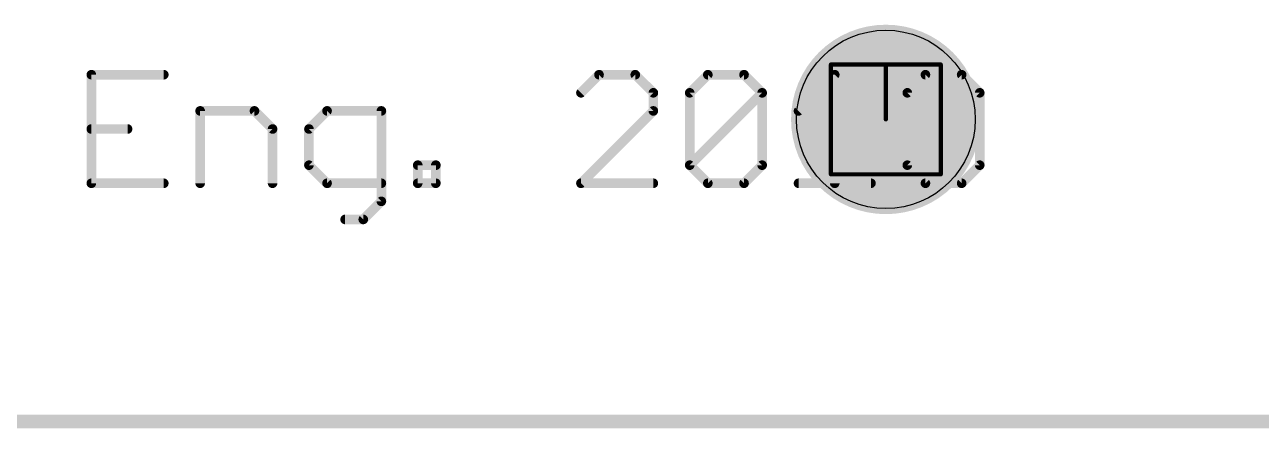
# Model space of a CAD drawing. Extents: x -84 to 54, y -45 to 6.
# Drawn here: x -57.83 to -34.97, y -43.82 to -36.35 of the extents above; entities that cross this region are included whole.
import ezdxf

# ---------------------------------------------------------------- set-up
doc = ezdxf.new("R2010")
doc.units = 0
for name, color, linetype in [('144', 253, 'CONTINUOUS'), ('20', 7, 'CONTINUOUS'), ('25', 253, 'CONTINUOUS')]:
    doc.layers.add(name, color=color, linetype=linetype)

msp = doc.modelspace()

# ---------------------------------------------------------------- linework, layer by layer
at = {"layer": '144', "const_width": 0.0762}
for points in [[(-42.926, -37.084), (-40.894, -37.084)], [(-42.926, -39.116), (-42.926, -37.084)], [(-41.91, -38.1), (-41.91, -37.084)], [(-40.894, -37.084), (-40.894, -39.116)], [(-40.894, -39.116), (-42.926, -39.116)]]:
    msp.add_lwpolyline(points, dxfattribs=at)
at = {"layer": '144', "const_width": 0.0381}
for points in [[(-42.926, -37.065, 1), (-42.926, -37.1031)], [(-42.907, -37.084, 1), (-42.9451, -37.084)], [(-41.891, -37.084, 1), (-41.9291, -37.084)], [(-40.875, -37.084, 1), (-40.9131, -37.084)], [(-40.894, -37.1031, 1), (-40.894, -37.065)], [(-41.9291, -38.1, 1), (-41.891, -38.1)], [(-42.926, -39.0969, 1), (-42.926, -39.135)], [(-40.894, -39.135, 1), (-40.894, -39.0969)], [(-42.9451, -39.116, 1), (-42.907, -39.116)], [(-40.9131, -39.116, 1), (-40.875, -39.116)]]:
    msp.add_lwpolyline(points, format="xyb", dxfattribs=at)
at = {"layer": '20', "const_width": 0.254}
msp.add_lwpolyline([(10.922, -43.688), (-83.82, -43.688)], dxfattribs=at)
at = {"layer": '20'}
msp.add_circle((-41.91, -38.1), 1.651, dxfattribs=at)
at = {"layer": '25', "const_width": 0.1778}
for points in [[(-55.2588, -37.2728), (-56.5976, -37.2728)], [(-56.5976, -37.2728), (-56.5976, -39.2811)], [(-47.2121, -37.2728), (-47.5468, -37.6076)], [(-46.5427, -37.2728), (-47.2121, -37.2728)], [(-46.208, -37.6076), (-46.5427, -37.2728)], [(-45.5355, -37.6076), (-45.2008, -37.2728)], [(-45.2008, -37.2728), (-44.5314, -37.2728)], [(-44.5314, -37.2728), (-44.1967, -37.6076)], [(-43.5242, -37.9423), (-42.8548, -37.2728)], [(-42.8548, -37.2728), (-42.8548, -39.2811)], [(-41.5129, -37.6076), (-41.1782, -37.2728)], [(-41.1782, -37.2728), (-40.5088, -37.2728)], [(-40.5088, -37.2728), (-40.1741, -37.6076)], [(-46.208, -37.9423), (-46.208, -37.6076)], [(-45.5355, -38.9464), (-45.5355, -37.6076)], [(-45.5355, -38.9464), (-44.1967, -37.6076)], [(-44.1967, -37.6076), (-44.1967, -38.9464)], [(-41.5129, -38.9464), (-41.5129, -37.6076)], [(-41.5129, -38.9464), (-40.1741, -37.6076)], [(-40.1741, -37.6076), (-40.1741, -38.9464)], [(-54.5863, -39.2811), (-54.5863, -37.9423)], [(-54.5863, -37.9423), (-53.5822, -37.9423)], [(-53.5822, -37.9423), (-53.2475, -38.277)], [(-52.2403, -37.9423), (-52.575, -38.277)], [(-51.2362, -37.9423), (-52.2403, -37.9423)], [(-51.2362, -39.6158), (-51.2362, -37.9423)], [(-47.5468, -39.2811), (-46.208, -37.9423)], [(-56.5976, -38.277), (-55.9282, -38.277)], [(-53.2475, -38.277), (-53.2475, -39.2811)], [(-52.575, -38.277), (-52.575, -38.9464)], [(-52.575, -38.9464), (-52.2403, -39.2811)], [(-50.5637, -39.2811), (-50.5637, -38.9464)], [(-50.5637, -38.9464), (-50.229, -38.9464)], [(-50.229, -38.9464), (-50.229, -39.2811)], [(-45.2008, -39.2811), (-45.5355, -38.9464)], [(-44.1967, -38.9464), (-44.5314, -39.2811)], [(-41.1782, -39.2811), (-41.5129, -38.9464)], [(-40.1741, -38.9464), (-40.5088, -39.2811)], [(-56.5976, -39.2811), (-55.2588, -39.2811)], [(-52.2403, -39.2811), (-51.2362, -39.2811)], [(-50.229, -39.2811), (-50.5637, -39.2811)], [(-46.208, -39.2811), (-47.5468, -39.2811)], [(-44.5314, -39.2811), (-45.2008, -39.2811)], [(-43.5242, -39.2811), (-42.1854, -39.2811)], [(-40.5088, -39.2811), (-41.1782, -39.2811)], [(-51.5709, -39.9505), (-51.2362, -39.6158)], [(-51.9056, -39.9505), (-51.5709, -39.9505)]]:
    msp.add_lwpolyline(points, dxfattribs=at)
at = {"layer": '25', "const_width": 0.0889}
for points in [[(-56.5532, -37.2728, 1), (-56.642, -37.2728)], [(-56.5976, -37.2284, 1), (-56.5976, -37.3173)], [(-55.2588, -37.3173, 1), (-55.2588, -37.2284)], [(-47.2121, -37.2284, 1), (-47.2121, -37.3173)], [(-47.1807, -37.3042, 1), (-47.2435, -37.2414)], [(-46.5113, -37.2414, 1), (-46.5741, -37.3042)], [(-46.5427, -37.3173, 1), (-46.5427, -37.2284)], [(-45.2008, -37.2284, 1), (-45.2008, -37.3173)], [(-45.1694, -37.3042, 1), (-45.2322, -37.2414)], [(-44.5, -37.2414, 1), (-44.5628, -37.3042)], [(-44.5314, -37.3173, 1), (-44.5314, -37.2284)], [(-42.8104, -37.2728, 1), (-42.8993, -37.2728)], [(-42.8234, -37.3042, 1), (-42.8862, -37.2414)], [(-41.1782, -37.2284, 1), (-41.1782, -37.3173)], [(-41.1468, -37.3042, 1), (-41.2096, -37.2414)], [(-40.4774, -37.2414, 1), (-40.5402, -37.3042)], [(-40.5088, -37.3173, 1), (-40.5088, -37.2284)], [(-47.5782, -37.5762, 1), (-47.5154, -37.639)], [(-46.1636, -37.6076, 1), (-46.2525, -37.6076)], [(-46.2394, -37.639, 1), (-46.1766, -37.5762)], [(-45.5669, -37.5762, 1), (-45.5041, -37.639)], [(-45.4911, -37.6076, 1), (-45.5799, -37.6076)], [(-44.1523, -37.6076, 1), (-44.2411, -37.6076)], [(-44.1653, -37.639, 1), (-44.2281, -37.5762)], [(-44.2281, -37.639, 1), (-44.1653, -37.5762)], [(-41.5443, -37.5762, 1), (-41.4815, -37.639)], [(-41.4685, -37.6076, 1), (-41.5573, -37.6076)], [(-40.1297, -37.6076, 1), (-40.2186, -37.6076)], [(-40.1427, -37.639, 1), (-40.2055, -37.5762)], [(-40.2055, -37.639, 1), (-40.1427, -37.5762)], [(-54.5863, -37.8979, 1), (-54.5863, -37.9868)], [(-54.5419, -37.9423, 1), (-54.6307, -37.9423)], [(-53.5508, -37.9109, 1), (-53.6136, -37.9737)], [(-53.5822, -37.9868, 1), (-53.5822, -37.8979)], [(-52.2403, -37.8979, 1), (-52.2403, -37.9868)], [(-52.2089, -37.9737, 1), (-52.2717, -37.9109)], [(-51.1918, -37.9423, 1), (-51.2807, -37.9423)], [(-51.2362, -37.9868, 1), (-51.2362, -37.8979)], [(-46.2525, -37.9423, 1), (-46.1636, -37.9423)], [(-46.1766, -37.9737, 1), (-46.2394, -37.9109)], [(-43.5556, -37.9109, 1), (-43.4928, -37.9737)], [(-56.5976, -38.2326, 1), (-56.5976, -38.3214)], [(-55.9282, -38.3214, 1), (-55.9282, -38.2326)], [(-53.2031, -38.277, 1), (-53.2919, -38.277)], [(-53.2789, -38.3084, 1), (-53.2161, -38.2456)], [(-52.5306, -38.277, 1), (-52.6195, -38.277)], [(-52.6064, -38.2456, 1), (-52.5436, -38.3084)], [(-52.5436, -38.915, 1), (-52.6064, -38.9778)], [(-50.5193, -38.9464, 1), (-50.6082, -38.9464)], [(-50.5637, -38.902, 1), (-50.5637, -38.9909)], [(-50.1846, -38.9464, 1), (-50.2734, -38.9464)], [(-50.229, -38.9909, 1), (-50.229, -38.902)], [(-45.5041, -38.915, 1), (-45.5669, -38.9778)], [(-44.1653, -38.9778, 1), (-44.2281, -38.915)], [(-41.4815, -38.915, 1), (-41.5443, -38.9778)], [(-40.1427, -38.9778, 1), (-40.2055, -38.915)], [(-52.6195, -38.9464, 1), (-52.5306, -38.9464)], [(-45.5669, -38.915, 1), (-45.5041, -38.9778)], [(-45.5799, -38.9464, 1), (-45.4911, -38.9464)], [(-44.2411, -38.9464, 1), (-44.1523, -38.9464)], [(-41.5443, -38.915, 1), (-41.4815, -38.9778)], [(-41.5573, -38.9464, 1), (-41.4685, -38.9464)], [(-40.2186, -38.9464, 1), (-40.1297, -38.9464)], [(-56.642, -39.2811, 1), (-56.5532, -39.2811)], [(-56.5976, -39.2367, 1), (-56.5976, -39.3255)], [(-55.2588, -39.3255, 1), (-55.2588, -39.2367)], [(-54.6307, -39.2811, 1), (-54.5419, -39.2811)], [(-53.2919, -39.2811, 1), (-53.2031, -39.2811)], [(-52.2403, -39.2367, 1), (-52.2403, -39.3255)], [(-52.2717, -39.3125, 1), (-52.2089, -39.2497)], [(-51.2362, -39.3255, 1), (-51.2362, -39.2367)], [(-50.6082, -39.2811, 1), (-50.5193, -39.2811)], [(-50.5637, -39.2367, 1), (-50.5637, -39.3255)], [(-50.2734, -39.2811, 1), (-50.1846, -39.2811)], [(-50.229, -39.3255, 1), (-50.229, -39.2367)], [(-47.5782, -39.2497, 1), (-47.5154, -39.3125)], [(-47.5468, -39.2367, 1), (-47.5468, -39.3255)], [(-46.208, -39.3255, 1), (-46.208, -39.2367)], [(-45.2008, -39.2367, 1), (-45.2008, -39.3255)], [(-45.2322, -39.3125, 1), (-45.1694, -39.2497)], [(-44.5628, -39.2497, 1), (-44.5, -39.3125)], [(-44.5314, -39.3255, 1), (-44.5314, -39.2367)], [(-43.5242, -39.2367, 1), (-43.5242, -39.3255)], [(-42.8993, -39.2811, 1), (-42.8104, -39.2811)], [(-42.1854, -39.3255, 1), (-42.1854, -39.2367)], [(-41.1782, -39.2367, 1), (-41.1782, -39.3255)], [(-41.2096, -39.3125, 1), (-41.1468, -39.2497)], [(-40.5402, -39.2497, 1), (-40.4774, -39.3125)], [(-40.5088, -39.3255, 1), (-40.5088, -39.2367)], [(-51.2048, -39.6472, 1), (-51.2676, -39.5844)], [(-51.2807, -39.6158, 1), (-51.1918, -39.6158)], [(-51.9056, -39.9061, 1), (-51.9056, -39.995)], [(-51.6023, -39.9191, 1), (-51.5395, -39.9819)], [(-51.5709, -39.995, 1), (-51.5709, -39.9061)]]:
    msp.add_lwpolyline(points, format="xyb", dxfattribs=at)
at = {"layer": '29', "const_width": 1.7526}
msp.add_lwpolyline([(-41.91, -38.9763, 1), (-41.91, -37.2237, 1), (-41.91, -38.9763)], format="xyb", dxfattribs=at)
at = {"layer": '30', "const_width": 1.7526}
msp.add_lwpolyline([(-41.91, -38.9763, 1), (-41.91, -37.2237, 1), (-41.91, -38.9763)], format="xyb", dxfattribs=at)

doc.saveas('drawing.dxf')
